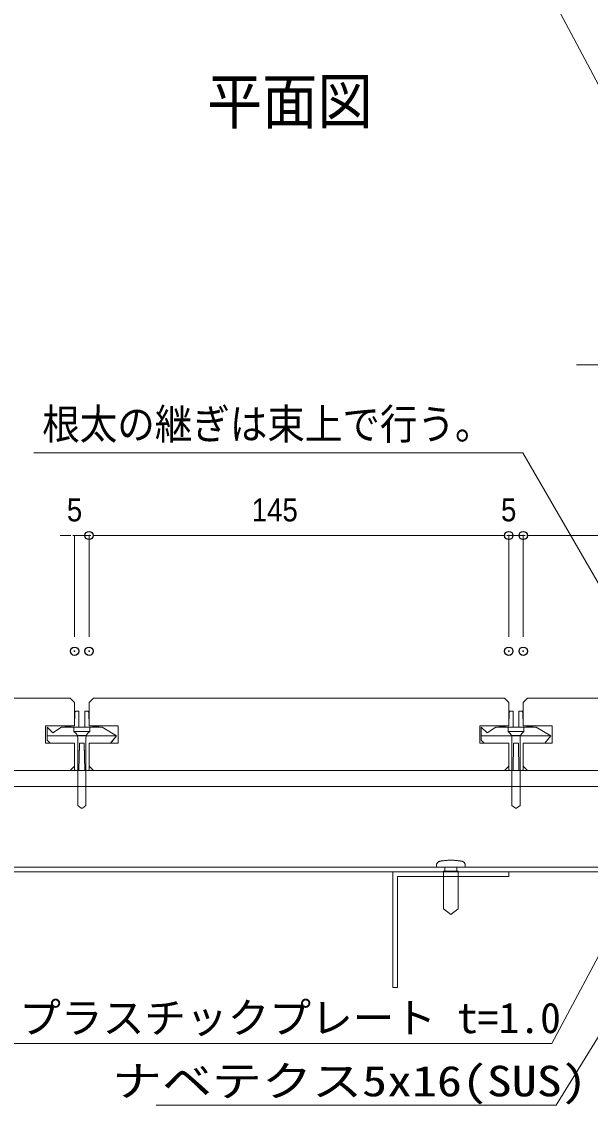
# Model space of a CAD drawing. Units: millimetres, scale not verified. Extents: x -12715 to 12220, y -3398 to 4210.
# Drawn here: x -3417.6 to -3221.1, y 2545.6 to 2920.1 of the extents above; entities that cross this region are included whole.
import ezdxf
from ezdxf.enums import TextEntityAlignment as Align

# ---------------------------------------------------------------- set-up
doc = ezdxf.new("R2010")
doc.units = ezdxf.units.MM
doc.header["$LTSCALE"] = 5.7
doc.header["$PDMODE"] = 32
doc.header["$PDSIZE"] = 2.85
for name, color, linetype, lineweight in [('0-1_デッキ', 7, 'Continuous', 9), ('0-2_文字', 4, 'Continuous', 9), ('0-3_寸法', 7, 'Continuous', 9), ('0-5_根太', 4, 'Continuous', 9), ('0-6_ビス', 2, 'Continuous', 9), ('0-7_0', 7, 'Continuous', 9), ('0-A_WQCS', 4, 'Continuous', 9)]:
    doc.layers.add(name, color=color, linetype=linetype, lineweight=lineweight)
doc.layers.add('0-8_DEFPOINTS', color=7, linetype='Continuous')
doc.styles.add('Osaka', font='')
doc.styles.add('ＭＳ ゴシック', font='')
doc.styles.get('Osaka').set_extended_font_data('Osaka')
doc.styles.get('ＭＳ ゴシック').set_extended_font_data('MS Gothic')

# ---------------------------------------------------------------- blocks, each defined once
blk = doc.blocks.new('シンボル-31')
at = {"layer": '0-1_デッキ'}
for p, q in [((-9379.8, 500), (-10600, 500)), ((-9319.8, 440), (-9379.8, 500)), ((-9319.8, 120), (-9319.8, 440)), ((-9719.8, 120), (-9319.8, 120)), ((-9719.8, -120), (-9719.8, 120)), ((-9319.8, -120), (-9719.8, -120)), ((-9319.8, -440), (-9319.8, -120)), ((-9379.8, -500), (-9319.8, -440)), ((-10600, -500), (-9379.8, -500))]:
    blk.add_line(p, q, dxfattribs=at)
for points in [[(-3719.8, 120), (-3319.8, 120), (-3319.8, 440), (-3379.8, 500), (-9059.8, 500), (-9119.8, 440), (-9119.8, 120), (-8719.8, 120), (-8719.8, -120), (-9119.8, -120), (-9119.8, -440), (-9059.8, -500), (-3379.8, -500), (-3319.8, -440), (-3319.8, -120), (-3719.8, -120)], [(2280.2, 120), (2680.2, 120), (2680.2, 440), (2620.2, 500), (-3059.8, 500), (-3119.8, 440), (-3119.8, 120), (-2719.8, 120), (-2719.8, -120), (-3119.8, -120), (-3119.8, -440), (-3059.8, -500), (2620.2, -500), (2680.2, -440), (2680.2, -120), (2280.2, -120)]]:
    blk.add_lwpolyline(points, close=True, dxfattribs=at)
blk = doc.blocks.new('_DOT')
at = {"layer": '0-7_0'}
for p, q in [((-20, 0), (-40, 0)), ((-10, 0), (10, 0))]:
    blk.add_line(p, q, dxfattribs=at)
blk = doc.blocks.new('グループ-219-1')
at = {"layer": '0-5_根太'}
for p, q in [((-148038.6, -10347.7), (-137614.2, -10347.7)), ((-137614.2, -11747.7), (-137614.2, -10347.7)), ((-148038.6, -10567.7), (-137614.2, -10567.7)), ((-148038.6, -11683.7), (-137614.2, -11683.7)), ((-148038.6, -11747.7), (-137614.2, -11747.7))]:
    blk.add_line(p, q, dxfattribs=at)
blk = doc.blocks.new('グループ-129-1')
at = {"layer": '0-6_ビス'}
for p, q in [((-84.8, 237.4), (-84.8, 181.4)), ((84.8, 181.4), (84.8, 237.4))]:
    blk.add_line(p, q, dxfattribs=at)
for points in [[(-200, 237.4), (-200, 238.3), (-200, 239.3), (-200, 240.3), (-200, 241.2), (-200, 242.2), (-200, 243.1), (-200, 244.1), (-200, 245.1), (-200, 246), (-200, 247), (-200, 248), (-200, 248.9), (-200, 249.9), (-200, 250.9), (-200, 251.8), (-200, 252.8), (-200, 253.7), (-200, 254.7), (-200, 255.7), (-200, 256.6), (-200, 257.6), (-199.9, 260.8), (-199.6, 264.9), (-199, 269.1), (-198.1, 273.2), (-196.9, 277.4), (-195.5, 281.5), (-193.7, 285.6), (-191.6, 289.5), (-189.2, 293.4), (-186.6, 297.1), (-183.7, 300.5), (-180.5, 303.8), (-177.2, 306.9), (-173.6, 309.6), (-169.9, 312.1), (-166.1, 314.3), (-162.1, 316.3), (-158.1, 317.9)], [(-158.1, 317.9), (-154.1, 319.2), (-150.1, 320.3), (-146.1, 321), (-143.1, 321.5), (-141, 321.7), (-138.9, 322), (-136.9, 322.3), (-134.8, 322.5), (-132.7, 322.8), (-130.6, 323), (-128.6, 323.3), (-126.5, 323.6), (-124.4, 323.8), (-122.3, 324.1), (-120.2, 324.4), (-118.2, 324.6), (-116.1, 324.9), (-114, 325.2), (-111.9, 325.4), (-109.9, 325.7), (-107.8, 326), (-105.7, 326.2), (-103.6, 326.5), (-101.6, 326.8), (-97.6, 327.3), (-88.2, 328.4), (-78.8, 329.4), (-69.4, 330.3), (-60, 331.1), (-50.6, 331.7), (-41.2, 332.3), (-31.8, 332.7), (-22.4, 333), (-12.9, 333.3), (-3.5, 333.4), (5.9, 333.3), (15.3, 333.2), (24.7, 333), (34.1, 332.6)], [(34.1, 332.6), (43.5, 332.2), (52.9, 331.6), (62.4, 330.9), (71.8, 330.1), (81.2, 329.2), (90.6, 328.1), (100, 327), (102.1, 326.7), (104.2, 326.4), (106.2, 326.2), (108.3, 325.9), (110.4, 325.6), (112.5, 325.4), (114.5, 325.1), (116.6, 324.8), (118.7, 324.6), (120.8, 324.3), (122.8, 324), (124.9, 323.8), (127, 323.5), (129.1, 323.2), (131.1, 323), (133.2, 322.7), (135.3, 322.4), (137.4, 322.2), (139.5, 321.9), (141.5, 321.7), (143.6, 321.4), (147.1, 320.9), (151.1, 320), (155.1, 318.9), (159.1, 317.5), (163.1, 315.8), (167, 313.8), (170.8, 311.5), (174.5, 309), (178, 306.1), (181.3, 303), (184.4, 299.7)], [(184.4, 299.7), (187.3, 296.2), (189.8, 292.4), (192.1, 288.6), (194.2, 284.6), (195.9, 280.5), (197.3, 276.3), (198.4, 272.2), (199.2, 268), (199.7, 263.9), (200, 259.8), (200, 257.4), (200, 256.4), (200, 255.4), (200, 254.5), (200, 253.5), (200, 252.5), (200, 251.6), (200, 250.6), (200, 249.6), (200, 248.7), (200, 247.7), (200, 246.8), (200, 245.8), (200, 244.8), (200, 243.9), (200, 242.9), (200, 241.9), (200, 241), (200, 240), (200, 239.1), (200, 238.1), (195.3, 237.4), (176.5, 237.4), (157.6, 237.4), (138.8, 237.4), (120, 237.4), (101.2, 237.4), (82.4, 237.4), (63.5, 237.4)], [(63.5, 237.4), (44.7, 237.4), (25.9, 237.4), (7.1, 237.4), (-11.8, 237.4), (-30.6, 237.4), (-49.4, 237.4), (-68.2, 237.4), (-87.1, 237.4), (-105.9, 237.4), (-124.7, 237.4), (-143.5, 237.4), (-162.4, 237.4), (-181.2, 237.4), (-200, 237.4), (-200, 237.4)]]:
    blk.add_lwpolyline(points, dxfattribs=at)
blk.add_lwpolyline([(-100, 181.4), (-100, -336.4), (0, -418.6), (100, -336.4), (100, 181.4)], close=True, dxfattribs=at)
blk = doc.blocks.new('ナベテクス4x16')
at = {"layer": '0-6_ビス'}
blk.add_blockref('グループ-129-1', (0, 0), dxfattribs=at)
blk = doc.blocks.new('グループ-325-1')
at = {"layer": '0-A_WQCS'}
for p, q in [((-96.4, 658.2), (-99.7, 469.1)), ((-40, 670), (-84.4, 670)), ((-40, 670), (-40, 658.4)), ((-40, 658.4), (-40, 469.3)), ((40, 658.4), (40, 670)), ((84.4, 670), (40, 670)), ((40, 469.3), (40, 658.4)), ((99.7, 469.1), (96.4, 658.2)), ((-280, 450), (280, 450)), ((480, 330), (-480, 330)), ((400, 230), (480, 330)), ((-100, 211.1), (-100, -138)), ((-33.7, 210.7), (-39.8, -138.4)), ((39.8, -138.4), (33.7, 210.7)), ((100, -138), (100, 211.1)), ((-39.8, -138.4), (-40, -150)), ((40, -150), (39.8, -138.4)), ((-88, -150), (-40, -150)), ((40, -150), (88, -150))]:
    blk.add_line(p, q, dxfattribs=at)
blk.add_lwpolyline([(-480, 450), (-400, 370), (-280, 450), (-99.7, 470), (-96.4, 658.2), (-84.4, 670), (-40, 670), (-40, 450), (40, 450), (40, 670), (84.4, 670), (96.4, 658.2), (99.7, 470), (280, 450), (480, 330), (397.8, 230), (100, 230), (100, -138), (88, -150), (40, -150), (33.4, 230), (-33.4, 230), (-40, -150), (-88, -150), (-100, -138), (-100, 230), (-440, 230), (-480, 270)], close=True, dxfattribs=at)
for centre, start, end in [((-84.4, 658), 90, 179), ((84.4, 658), 1, 90), ((-88, -138), 180, 270), ((88, -138), 270, 0)]:
    blk.add_arc(centre, 12, start, end, dxfattribs=at)
blk = doc.blocks.new('グループ-326-1')
at = {"layer": '0-A_WQCS'}
for p, q in [((110, 450), (110, 390)), ((110, 390), (-110, 390)), ((-110, 390), (-79.9, 359.8)), ((56.4, 336.4), (-56.4, 336.4)), ((-56.4, 303.3), (-56.4, -634)), ((56.4, 303.3), (56.4, -634)), ((110, 390), (79.8, 359.8)), ((-56.4, -634), (-7.3, -668.4)), ((-7.3, -668.4), (0, -670))]:
    blk.add_line(p, q, dxfattribs=at)
for points in [[(110, 450), (-110, 450), (-110, 390)], [(0, -670), (7.2, -668.4), (56.4, -634)]]:
    blk.add_lwpolyline(points, dxfattribs=at)
for centre, start, end in [((-136.4, 303.3), 0, 45), ((136.4, 303.3), 135, 180)]:
    blk.add_arc(centre, 80, start, end, dxfattribs=at)
blk = doc.blocks.new('グループ-327-1')
at = {"layer": '0-A_WQCS'}
for name in ['グループ-325-1', 'グループ-326-1']:
    blk.add_blockref(name, (0, 0), dxfattribs=at)
blk = doc.blocks.new('WQCS2016断')
at = {"layer": '0-A_WQCS'}
blk.add_blockref('グループ-327-1', (0, 0), dxfattribs=at)

msp = doc.modelspace()

# ---------------------------------------------------------------- linework, layer by layer
at = {"layer": '0-1_デッキ', "color": 2}
msp.add_lwpolyline([(-3287.67, 2624.706), (-3249.27, 2624.706), (-3249.27, 2626.306), (-3289.27, 2626.306), (-3289.27, 2586.306), (-3287.67, 2586.306)], close=True, dxfattribs=at)
at = {"layer": '0-2_文字'}
for p, q in [((-3021.215, 2801.537), (-3225.826, 2801.537)), ((-3244.377, 2771.165), (-3413.409, 2771.165)), ((-3244.377, 2771.165), (-3172.77, 2647.138)), ((-3234.437, 2566.971), (-3203.285, 2625.306)), ((-3232.835, 2545.592), (-3192.668, 2611.192)), ((-3234.437, 2566.971), (-3421.062, 2566.971)), ((-3232.835, 2545.592), (-3371.127, 2545.592))]:
    msp.add_line(p, q, dxfattribs=at)
msp.add_lwpolyline([(-3006.414, 2864.813), (-3200.414, 2864.813), (-3264.27, 2984.968)], dxfattribs=at)
at = {"layer": '0-3_寸法'}
for p, q in [((-3401.769, 2742.549), (-3404.272, 2742.549)), ((-3399.265, 2707.549), (-3399.265, 2742.549)), ((-3399.265, 2742.549), (-3394.265, 2742.549)), ((-3394.265, 2707.549), (-3394.265, 2742.549)), ((-3394.265, 2707.549), (-3394.265, 2742.549)), ((-3391.761, 2742.549), (-3251.769, 2742.549)), ((-3391.761, 2742.549), (-3389.258, 2742.549)), ((-3251.769, 2742.549), (-3254.272, 2742.549)), ((-3249.265, 2707.549), (-3249.265, 2742.549)), ((-3249.265, 2707.549), (-3249.265, 2742.549)), ((-3249.265, 2742.549), (-3244.265, 2742.549)), ((-3244.265, 2707.549), (-3244.265, 2742.549)), ((-3244.265, 2707.549), (-3244.265, 2742.549)), ((-3241.761, 2742.549), (-3101.769, 2742.549)), ((-3241.761, 2742.549), (-3239.258, 2742.549))]:
    msp.add_line(p, q, dxfattribs=at)
at = {"layer": '0-8_DEFPOINTS'}
for p in [(-3394.265, 2742.549), (-3249.265, 2742.549), (-3244.265, 2742.549), (-3399.265, 2702.549), (-3394.265, 2702.549), (-3249.265, 2702.549), (-3244.265, 2702.549)]:
    msp.add_point(p, dxfattribs=at)

# ---------------------------------------------------------------- block references
at = {"layer": '0-1_デッキ', "xscale": 0.025, "yscale": 0.025}
msp.add_blockref('シンボル-31', (-3166.27, 2673.806), dxfattribs=at)
at = {"layer": '0-3_寸法', "xscale": 0.06259308, "yscale": 0.06259308}
for p in [(-3399.265, 2742.549), (-3249.265, 2742.549), (-3249.265, 2742.549)]:
    msp.add_blockref('_DOT', p, dxfattribs=at)
at = {"layer": '0-3_寸法', "xscale": 0.06259308, "yscale": 0.06259308, "rotation": 180}
for p in [(-3394.265, 2742.549), (-3394.265, 2742.549), (-3244.265, 2742.549), (-3244.265, 2742.549)]:
    msp.add_blockref('_DOT', p, dxfattribs=at)
at = {"layer": '0-5_根太', "xscale": 0.025, "yscale": 0.025}
msp.add_blockref('グループ-219-1', (267.586, 2920), dxfattribs=at)
at = {"layer": '0-6_ビス', "xscale": 0.025, "yscale": 0.025}
msp.add_blockref('ナベテクス4x16', (-3269.27, 2621.972), dxfattribs=at)
at = {"layer": '0-A_WQCS', "xscale": 0.025, "yscale": 0.025}
for p in [(-3396.765, 2665.056), (-3246.765, 2665.056)]:
    msp.add_blockref('WQCS2016断', p, dxfattribs=at)

# ---------------------------------------------------------------- texts
at = {"layer": '0-2_文字', "style": 'ＭＳ ゴシック'}
for s, height, width, p in [('平面図', 15.54, 0.9, (-3353.515, 2880.225)), ('根太の継ぎは束上で行う。', 10.56, 0.9, (-3410.45, 2772.598)), ('ナベテクス5x16(SUS)', 10.56, 1.2, (-3386.349, 2545.529))]:
    msp.add_text(s, height=height, dxfattribs=dict(at, width=width)).set_placement(p, align=Align.BOTTOM_LEFT)
msp.add_text('プラスチックプレート t=1.0', height=10.56, dxfattribs=at).set_placement((-3418.393, 2567.377), align=Align.BOTTOM_LEFT)
at = {"layer": '0-3_寸法', "style": 'Osaka', "width": 0.9}
for s, p in [('5', (-3401.936, 2745.049)), ('145', (-3338.053, 2745.049)), ('5', (-3251.936, 2745.049))]:
    msp.add_text(s, height=7.918, dxfattribs=at).set_placement(p, align=Align.BOTTOM_LEFT)

doc.saveas('drawing.dxf')
